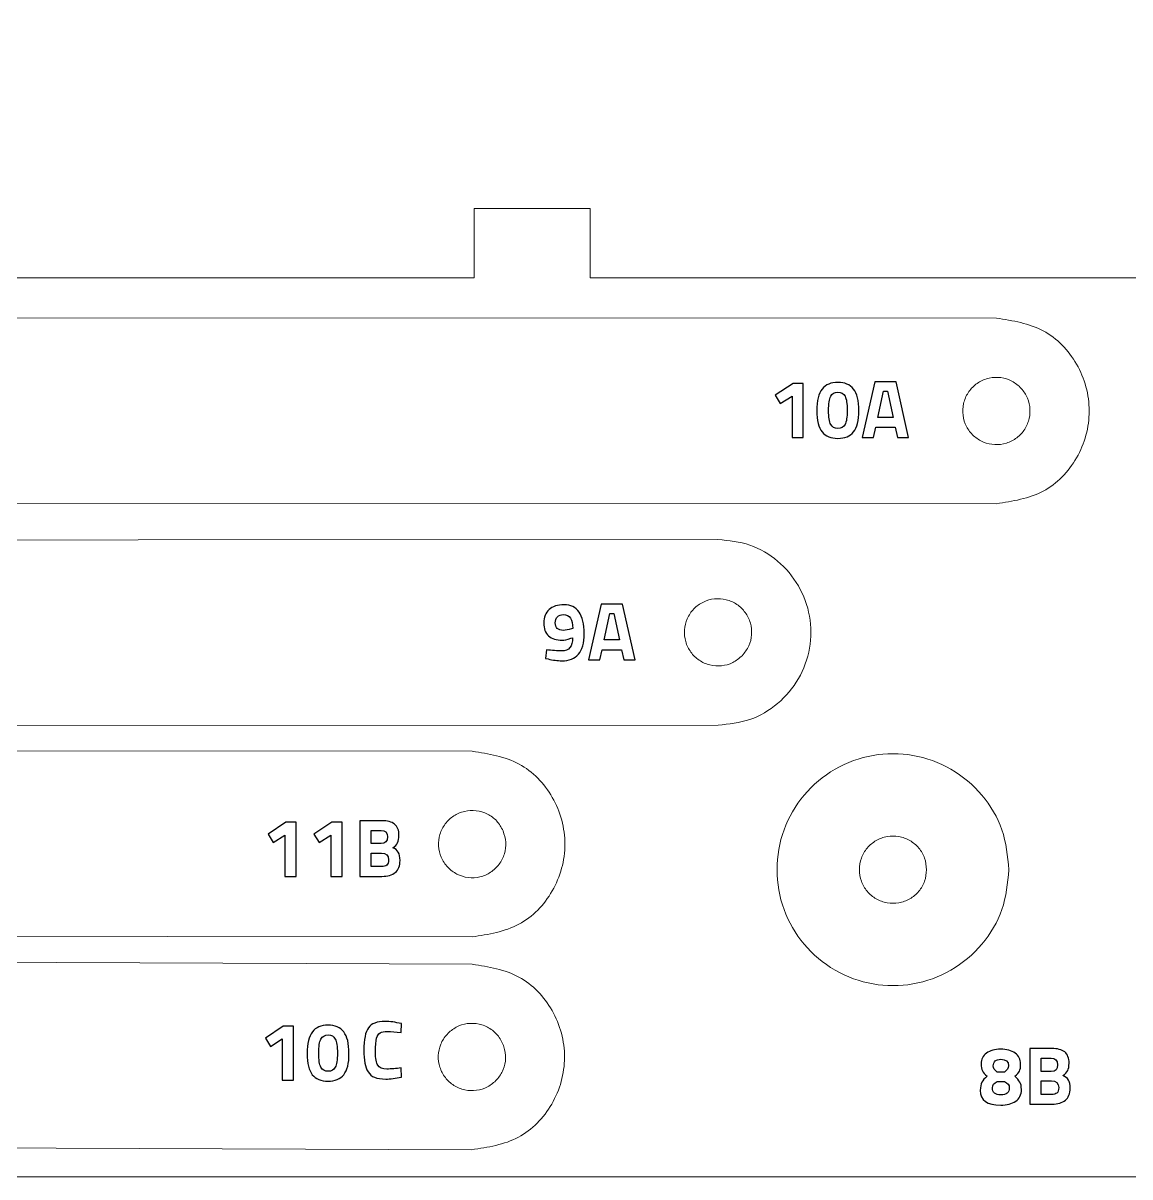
# Model space of a CAD drawing. Header units: millimetres. Extents: x -81 to 463, y -143 to -16.
# Drawn here: x 119.08 to 166.79, y -128.29 to -78.55 of the extents above; entities that cross this region are included whole.
import ezdxf

# ---------------------------------------------------------------- set-up
doc = ezdxf.new("R2010")
doc.units = ezdxf.units.MM
doc.header["$MEASUREMENT"] = 0
doc.layers.add('Layer 1', color=7, linetype='Continuous')

msp = doc.modelspace()

# ---------------------------------------------------------------- linework, layer by layer
at = {"layer": 'Layer 1', "lineweight": 9}
msp.add_lwpolyline([(71.367, -128.295), (240.489, -128.295), (240.489, -28.812), (71.367, -28.812), (71.367, -128.295)], close=True, dxfattribs=at)
for points in [[(138.524, -89.542), (138.524, -89.542), (138.524, -86.544), (138.524, -86.544)], [(138.524, -86.544), (138.524, -86.544), (143.524, -86.544), (143.524, -86.544)], [(143.524, -86.544), (143.524, -86.544), (143.524, -89.542), (143.524, -89.542)], [(138.524, -89.542), (138.524, -89.542), (89.864, -89.542), (89.864, -89.542)], [(190.924, -89.542), (190.924, -89.542), (143.524, -89.542), (143.524, -89.542)], [(99.035, -91.261), (99.035, -91.261), (161.036, -91.276), (161.036, -91.276)], [(162.018, -94.209), (162.018, -94.209), (162.018, -94.209), (162.018, -94.209)], [(99.035, -99.262), (99.035, -99.262), (161.034, -99.275), (161.034, -99.275)], [(99.032, -100.849), (99.032, -100.849), (149.033, -100.817), (149.033, -100.817)], [(150.078, -105.824), (150.078, -105.824), (150.078, -105.824), (150.078, -105.824)], [(99.038, -108.848), (99.038, -108.848), (149.038, -108.816), (149.038, -108.816)], [(99.043, -109.907), (99.043, -109.907), (138.442, -109.947), (138.442, -109.947)], [(139.771, -113.376), (139.771, -113.376), (139.771, -113.376), (139.771, -113.376)], [(158.028, -115.05), (158.028, -115.05), (158.028, -115.05), (158.028, -115.05)], [(161.578, -115.05), (161.578, -115.05), (161.578, -115.05), (161.578, -115.05)], [(99.034, -117.906), (99.034, -117.906), (138.434, -117.946), (138.434, -117.946)], [(99.044, -118.967), (99.044, -118.967), (138.443, -119.124), (138.443, -119.124)], [(139.808, -122.682), (139.808, -122.682), (139.808, -122.682), (139.808, -122.682)], [(99.011, -126.964), (99.011, -126.964), (138.411, -127.124), (138.411, -127.124)]]:
    msp.add_open_spline(points, degree=3, dxfattribs=at)
for points, knots in [([(161.034, -99.275), (161.739, -99.166), (162.445, -99.056), (163.053, -98.73), (163.053, -98.73), (163.644, -98.413), (164.144, -97.894), (164.489, -97.295), (164.489, -97.295), (164.844, -96.678), (165.035, -95.977), (165.035, -95.276), (165.035, -95.276), (165.035, -94.576), (164.845, -93.874), (164.489, -93.257), (164.489, -93.257), (164.145, -92.659), (163.645, -92.139), (163.055, -91.822), (163.055, -91.822), (162.446, -91.496), (161.741, -91.386), (161.036, -91.275)], [0, 0, 0, 0, 0.142857, 0.142857, 0.142857, 0.142857, 0.285714, 0.285714, 0.285714, 0.285714, 0.428571, 0.428571, 0.428571, 0.428571, 0.571429, 0.571429, 0.571429, 0.571429, 0.714286, 0.714286, 0.714286, 0.714286, 1, 1, 1, 1]), ([(162.018, -94.209), (161.881, -94.107), (161.745, -94.005), (161.592, -93.936), (161.592, -93.936), (161.44, -93.869), (161.273, -93.834), (161.105, -93.827), (161.105, -93.827), (160.935, -93.82), (160.765, -93.841), (160.603, -93.891), (160.603, -93.891), (160.441, -93.942), (160.288, -94.021), (160.154, -94.124), (160.154, -94.124), (160.021, -94.226), (159.906, -94.35), (159.816, -94.491), (159.816, -94.491), (159.724, -94.633), (159.658, -94.792), (159.62, -94.958), (159.62, -94.958), (159.583, -95.123), (159.575, -95.295), (159.597, -95.463), (159.597, -95.463), (159.619, -95.629), (159.669, -95.791), (159.746, -95.939), (159.746, -95.939), (159.824, -96.09), (159.928, -96.227), (160.053, -96.342), (160.053, -96.342), (160.177, -96.457), (160.322, -96.549), (160.479, -96.615), (160.479, -96.615), (160.633, -96.679), (160.798, -96.716), (160.965, -96.724), (160.965, -96.724), (161.135, -96.732), (161.305, -96.71), (161.467, -96.66), (161.467, -96.66), (161.629, -96.609), (161.782, -96.53), (161.917, -96.427), (161.917, -96.427), (162.049, -96.325), (162.164, -96.201), (162.255, -96.06), (162.255, -96.06), (162.346, -95.918), (162.413, -95.758), (162.45, -95.593), (162.45, -95.593), (162.487, -95.428), (162.494, -95.257), (162.473, -95.088), (162.473, -95.088), (162.452, -94.921), (162.404, -94.757), (162.324, -94.612), (162.324, -94.612), (162.244, -94.464), (162.131, -94.337), (162.018, -94.209)], [0, 0, 0, 0, 0.052632, 0.052632, 0.052632, 0.052632, 0.105263, 0.105263, 0.105263, 0.105263, 0.157895, 0.157895, 0.157895, 0.157895, 0.210526, 0.210526, 0.210526, 0.210526, 0.263158, 0.263158, 0.263158, 0.263158, 0.315789, 0.315789, 0.315789, 0.315789, 0.368421, 0.368421, 0.368421, 0.368421, 0.421053, 0.421053, 0.421053, 0.421053, 0.473684, 0.473684, 0.473684, 0.473684, 0.526316, 0.526316, 0.526316, 0.526316, 0.578947, 0.578947, 0.578947, 0.578947, 0.631579, 0.631579, 0.631579, 0.631579, 0.684211, 0.684211, 0.684211, 0.684211, 0.736842, 0.736842, 0.736842, 0.736842, 0.789474, 0.789474, 0.789474, 0.789474, 0.842105, 0.842105, 0.842105, 0.842105, 0.894737, 0.894737, 0.894737, 0.894737, 1, 1, 1, 1]), ([(149.038, -108.817), (149.506, -108.769), (149.973, -108.721), (150.412, -108.572), (150.412, -108.572), (150.845, -108.426), (151.25, -108.183), (151.604, -107.884), (151.604, -107.884), (151.962, -107.58), (152.268, -107.219), (152.501, -106.815), (152.501, -106.815), (152.735, -106.41), (152.897, -105.963), (152.977, -105.502), (152.977, -105.502), (153.056, -105.048), (153.056, -104.58), (152.976, -104.126), (152.976, -104.126), (152.895, -103.665), (152.733, -103.218), (152.499, -102.814), (152.499, -102.814), (152.265, -102.41), (151.959, -102.049), (151.6, -101.746), (151.6, -101.746), (151.246, -101.447), (150.841, -101.205), (150.408, -101.059), (150.408, -101.059), (149.969, -100.912), (149.501, -100.864), (149.033, -100.817)], [0, 0, 0, 0, 0.1, 0.1, 0.1, 0.1, 0.2, 0.2, 0.2, 0.2, 0.3, 0.3, 0.3, 0.3, 0.4, 0.4, 0.4, 0.4, 0.5, 0.5, 0.5, 0.5, 0.6, 0.6, 0.6, 0.6, 0.7, 0.7, 0.7, 0.7, 0.8, 0.8, 0.8, 0.8, 1, 1, 1, 1]), ([(150.078, -105.824), (150.184, -105.69), (150.289, -105.556), (150.361, -105.404), (150.361, -105.404), (150.432, -105.255), (150.471, -105.088), (150.482, -104.921), (150.482, -104.921), (150.493, -104.751), (150.476, -104.58), (150.429, -104.417), (150.429, -104.417), (150.383, -104.255), (150.307, -104.1), (150.207, -103.963), (150.207, -103.963), (150.109, -103.828), (149.987, -103.71), (149.849, -103.616), (149.849, -103.616), (149.708, -103.521), (149.551, -103.451), (149.387, -103.41), (149.387, -103.41), (149.222, -103.369), (149.05, -103.357), (148.882, -103.375), (148.882, -103.375), (148.716, -103.392), (148.553, -103.439), (148.403, -103.512), (148.403, -103.512), (148.25, -103.586), (148.111, -103.687), (147.993, -103.809), (147.993, -103.809), (147.875, -103.931), (147.779, -104.074), (147.71, -104.229), (147.71, -104.229), (147.642, -104.381), (147.601, -104.546), (147.589, -104.713), (147.589, -104.713), (147.577, -104.882), (147.595, -105.053), (147.642, -105.216), (147.642, -105.216), (147.688, -105.379), (147.764, -105.534), (147.864, -105.671), (147.864, -105.671), (147.962, -105.806), (148.084, -105.923), (148.222, -106.017), (148.222, -106.017), (148.363, -106.112), (148.52, -106.183), (148.684, -106.223), (148.684, -106.223), (148.849, -106.264), (149.02, -106.276), (149.189, -106.258), (149.189, -106.258), (149.356, -106.242), (149.522, -106.197), (149.669, -106.121), (149.669, -106.121), (149.818, -106.044), (149.948, -105.934), (150.078, -105.824)], [0, 0, 0, 0, 0.052632, 0.052632, 0.052632, 0.052632, 0.105263, 0.105263, 0.105263, 0.105263, 0.157895, 0.157895, 0.157895, 0.157895, 0.210526, 0.210526, 0.210526, 0.210526, 0.263158, 0.263158, 0.263158, 0.263158, 0.315789, 0.315789, 0.315789, 0.315789, 0.368421, 0.368421, 0.368421, 0.368421, 0.421053, 0.421053, 0.421053, 0.421053, 0.473684, 0.473684, 0.473684, 0.473684, 0.526316, 0.526316, 0.526316, 0.526316, 0.578947, 0.578947, 0.578947, 0.578947, 0.631579, 0.631579, 0.631579, 0.631579, 0.684211, 0.684211, 0.684211, 0.684211, 0.736842, 0.736842, 0.736842, 0.736842, 0.789474, 0.789474, 0.789474, 0.789474, 0.842105, 0.842105, 0.842105, 0.842105, 0.894737, 0.894737, 0.894737, 0.894737, 1, 1, 1, 1]), ([(138.434, -117.947), (139.139, -117.837), (139.844, -117.727), (140.452, -117.402), (140.452, -117.402), (141.042, -117.086), (141.542, -116.567), (141.887, -115.968), (141.887, -115.968), (142.243, -115.352), (142.434, -114.651), (142.435, -113.951), (142.435, -113.951), (142.436, -113.25), (142.246, -112.55), (141.891, -111.932), (141.891, -111.932), (141.548, -111.334), (141.049, -110.813), (140.459, -110.496), (140.459, -110.496), (139.851, -110.169), (139.147, -110.058), (138.442, -109.947)], [0, 0, 0, 0, 0.142857, 0.142857, 0.142857, 0.142857, 0.285714, 0.285714, 0.285714, 0.285714, 0.428571, 0.428571, 0.428571, 0.428571, 0.571429, 0.571429, 0.571429, 0.571429, 0.714286, 0.714286, 0.714286, 0.714286, 1, 1, 1, 1]), ([(161.578, -115.05), (161.518, -114.465), (161.458, -113.881), (161.273, -113.332), (161.273, -113.332), (161.091, -112.791), (160.787, -112.284), (160.413, -111.842), (160.413, -111.842), (160.034, -111.394), (159.583, -111.012), (159.078, -110.72), (159.078, -110.72), (158.572, -110.427), (158.014, -110.225), (157.438, -110.124), (157.438, -110.124), (156.87, -110.025), (156.285, -110.025), (155.718, -110.124), (155.718, -110.124), (155.142, -110.225), (154.584, -110.427), (154.078, -110.72), (154.078, -110.72), (153.571, -111.012), (153.117, -111.394), (152.742, -111.842), (152.742, -111.842), (152.372, -112.284), (152.08, -112.791), (151.882, -113.332), (151.882, -113.332), (151.681, -113.881), (151.578, -114.465), (151.578, -115.05), (151.578, -115.05), (151.578, -115.634), (151.681, -116.219), (151.882, -116.768), (151.882, -116.768), (152.08, -117.309), (152.372, -117.815), (152.742, -118.257), (152.742, -118.257), (153.117, -118.706), (153.571, -119.088), (154.078, -119.38), (154.078, -119.38), (154.584, -119.672), (155.142, -119.875), (155.718, -119.975), (155.718, -119.975), (156.285, -120.075), (156.87, -120.075), (157.438, -119.975), (157.438, -119.975), (158.014, -119.875), (158.572, -119.672), (159.078, -119.38), (159.078, -119.38), (159.583, -119.088), (160.034, -118.706), (160.413, -118.257), (160.413, -118.257), (160.787, -117.815), (161.091, -117.309), (161.273, -116.768), (161.273, -116.768), (161.458, -116.219), (161.518, -115.634), (161.578, -115.05)], [0, 0, 0, 0, 0.052632, 0.052632, 0.052632, 0.052632, 0.105263, 0.105263, 0.105263, 0.105263, 0.157895, 0.157895, 0.157895, 0.157895, 0.210526, 0.210526, 0.210526, 0.210526, 0.263158, 0.263158, 0.263158, 0.263158, 0.315789, 0.315789, 0.315789, 0.315789, 0.368421, 0.368421, 0.368421, 0.368421, 0.421053, 0.421053, 0.421053, 0.421053, 0.473684, 0.473684, 0.473684, 0.473684, 0.526316, 0.526316, 0.526316, 0.526316, 0.578947, 0.578947, 0.578947, 0.578947, 0.631579, 0.631579, 0.631579, 0.631579, 0.684211, 0.684211, 0.684211, 0.684211, 0.736842, 0.736842, 0.736842, 0.736842, 0.789474, 0.789474, 0.789474, 0.789474, 0.842105, 0.842105, 0.842105, 0.842105, 0.894737, 0.894737, 0.894737, 0.894737, 1, 1, 1, 1]), ([(139.771, -113.376), (139.689, -113.227), (139.606, -113.078), (139.494, -112.953), (139.494, -112.953), (139.384, -112.829), (139.245, -112.729), (139.095, -112.654), (139.095, -112.654), (138.942, -112.578), (138.779, -112.527), (138.611, -112.507), (138.611, -112.507), (138.442, -112.487), (138.27, -112.497), (138.105, -112.535), (138.105, -112.535), (137.943, -112.574), (137.787, -112.641), (137.647, -112.732), (137.647, -112.732), (137.505, -112.824), (137.379, -112.942), (137.278, -113.078), (137.278, -113.078), (137.176, -113.213), (137.098, -113.367), (137.049, -113.529), (137.049, -113.529), (137.001, -113.689), (136.981, -113.858), (136.99, -114.025), (136.99, -114.025), (136.999, -114.194), (137.038, -114.362), (137.105, -114.517), (137.105, -114.517), (137.172, -114.673), (137.266, -114.817), (137.382, -114.941), (137.382, -114.941), (137.497, -115.062), (137.633, -115.164), (137.782, -115.24), (137.782, -115.24), (137.933, -115.316), (138.097, -115.366), (138.266, -115.387), (138.266, -115.387), (138.434, -115.407), (138.606, -115.397), (138.771, -115.358), (138.771, -115.358), (138.934, -115.32), (139.089, -115.253), (139.23, -115.162), (139.23, -115.162), (139.372, -115.069), (139.498, -114.951), (139.599, -114.816), (139.599, -114.816), (139.7, -114.68), (139.777, -114.527), (139.827, -114.364), (139.827, -114.364), (139.876, -114.204), (139.899, -114.034), (139.886, -113.869), (139.886, -113.869), (139.873, -113.702), (139.822, -113.539), (139.771, -113.376)], [0, 0, 0, 0, 0.052632, 0.052632, 0.052632, 0.052632, 0.105263, 0.105263, 0.105263, 0.105263, 0.157895, 0.157895, 0.157895, 0.157895, 0.210526, 0.210526, 0.210526, 0.210526, 0.263158, 0.263158, 0.263158, 0.263158, 0.315789, 0.315789, 0.315789, 0.315789, 0.368421, 0.368421, 0.368421, 0.368421, 0.421053, 0.421053, 0.421053, 0.421053, 0.473684, 0.473684, 0.473684, 0.473684, 0.526316, 0.526316, 0.526316, 0.526316, 0.578947, 0.578947, 0.578947, 0.578947, 0.631579, 0.631579, 0.631579, 0.631579, 0.684211, 0.684211, 0.684211, 0.684211, 0.736842, 0.736842, 0.736842, 0.736842, 0.789474, 0.789474, 0.789474, 0.789474, 0.842105, 0.842105, 0.842105, 0.842105, 0.894737, 0.894737, 0.894737, 0.894737, 1, 1, 1, 1]), ([(158.028, -115.05), (158.01, -114.88), (157.993, -114.711), (157.939, -114.552), (157.939, -114.552), (157.887, -114.395), (157.798, -114.248), (157.69, -114.12), (157.69, -114.12), (157.58, -113.99), (157.449, -113.879), (157.303, -113.794), (157.303, -113.794), (157.156, -113.709), (156.994, -113.651), (156.827, -113.621), (156.827, -113.621), (156.662, -113.593), (156.493, -113.593), (156.328, -113.621), (156.328, -113.621), (156.161, -113.651), (155.999, -113.709), (155.852, -113.794), (155.852, -113.794), (155.706, -113.879), (155.574, -113.99), (155.465, -114.12), (155.465, -114.12), (155.358, -114.248), (155.273, -114.395), (155.216, -114.552), (155.216, -114.552), (155.158, -114.711), (155.128, -114.88), (155.128, -115.05), (155.128, -115.05), (155.128, -115.219), (155.158, -115.389), (155.216, -115.548), (155.216, -115.548), (155.273, -115.705), (155.358, -115.852), (155.465, -115.98), (155.465, -115.98), (155.574, -116.11), (155.706, -116.221), (155.852, -116.306), (155.852, -116.306), (155.999, -116.39), (156.161, -116.449), (156.328, -116.478), (156.328, -116.478), (156.493, -116.507), (156.662, -116.507), (156.827, -116.478), (156.827, -116.478), (156.994, -116.449), (157.156, -116.39), (157.303, -116.306), (157.303, -116.306), (157.449, -116.221), (157.58, -116.11), (157.69, -115.98), (157.69, -115.98), (157.798, -115.852), (157.887, -115.705), (157.939, -115.548), (157.939, -115.548), (157.993, -115.389), (158.01, -115.219), (158.028, -115.05)], [0, 0, 0, 0, 0.052632, 0.052632, 0.052632, 0.052632, 0.105263, 0.105263, 0.105263, 0.105263, 0.157895, 0.157895, 0.157895, 0.157895, 0.210526, 0.210526, 0.210526, 0.210526, 0.263158, 0.263158, 0.263158, 0.263158, 0.315789, 0.315789, 0.315789, 0.315789, 0.368421, 0.368421, 0.368421, 0.368421, 0.421053, 0.421053, 0.421053, 0.421053, 0.473684, 0.473684, 0.473684, 0.473684, 0.526316, 0.526316, 0.526316, 0.526316, 0.578947, 0.578947, 0.578947, 0.578947, 0.631579, 0.631579, 0.631579, 0.631579, 0.684211, 0.684211, 0.684211, 0.684211, 0.736842, 0.736842, 0.736842, 0.736842, 0.789474, 0.789474, 0.789474, 0.789474, 0.842105, 0.842105, 0.842105, 0.842105, 0.894737, 0.894737, 0.894737, 0.894737, 1, 1, 1, 1]), ([(138.411, -127.124), (139.115, -127.016), (139.82, -126.908), (140.429, -126.584), (140.429, -126.584), (141.019, -126.269), (141.52, -125.751), (141.866, -125.155), (141.866, -125.155), (142.223, -124.54), (142.416, -123.84), (142.419, -123.14), (142.419, -123.14), (142.422, -122.44), (142.234, -121.74), (141.882, -121.122), (141.882, -121.122), (141.541, -120.522), (141.044, -120), (140.456, -119.681), (140.456, -119.681), (139.85, -119.352), (139.147, -119.238), (138.443, -119.124)], [0, 0, 0, 0, 0.142857, 0.142857, 0.142857, 0.142857, 0.285714, 0.285714, 0.285714, 0.285714, 0.428571, 0.428571, 0.428571, 0.428571, 0.571429, 0.571429, 0.571429, 0.571429, 0.714286, 0.714286, 0.714286, 0.714286, 1, 1, 1, 1]), ([(139.808, -122.682), (139.74, -122.526), (139.672, -122.37), (139.572, -122.234), (139.572, -122.234), (139.474, -122.101), (139.345, -121.988), (139.203, -121.899), (139.203, -121.899), (139.058, -121.809), (138.9, -121.743), (138.735, -121.707), (138.735, -121.707), (138.569, -121.671), (138.397, -121.665), (138.229, -121.688), (138.229, -121.688), (138.063, -121.711), (137.902, -121.762), (137.754, -121.84), (137.754, -121.84), (137.604, -121.919), (137.468, -122.024), (137.354, -122.149), (137.354, -122.149), (137.239, -122.275), (137.148, -122.421), (137.084, -122.578), (137.084, -122.578), (137.021, -122.732), (136.985, -122.898), (136.978, -123.065), (136.978, -123.065), (136.971, -123.234), (136.994, -123.405), (137.046, -123.566), (137.046, -123.566), (137.098, -123.728), (137.178, -123.88), (137.282, -124.014), (137.282, -124.014), (137.385, -124.146), (137.51, -124.26), (137.651, -124.349), (137.651, -124.349), (137.794, -124.44), (137.954, -124.505), (138.119, -124.541), (138.119, -124.541), (138.285, -124.577), (138.457, -124.584), (138.625, -124.561), (138.625, -124.561), (138.791, -124.538), (138.952, -124.486), (139.1, -124.409), (139.1, -124.409), (139.25, -124.33), (139.387, -124.225), (139.5, -124.099), (139.5, -124.099), (139.614, -123.974), (139.705, -123.828), (139.77, -123.671), (139.77, -123.671), (139.834, -123.516), (139.873, -123.349), (139.876, -123.184), (139.876, -123.184), (139.878, -123.016), (139.843, -122.849), (139.808, -122.682)], [0, 0, 0, 0, 0.052632, 0.052632, 0.052632, 0.052632, 0.105263, 0.105263, 0.105263, 0.105263, 0.157895, 0.157895, 0.157895, 0.157895, 0.210526, 0.210526, 0.210526, 0.210526, 0.263158, 0.263158, 0.263158, 0.263158, 0.315789, 0.315789, 0.315789, 0.315789, 0.368421, 0.368421, 0.368421, 0.368421, 0.421053, 0.421053, 0.421053, 0.421053, 0.473684, 0.473684, 0.473684, 0.473684, 0.526316, 0.526316, 0.526316, 0.526316, 0.578947, 0.578947, 0.578947, 0.578947, 0.631579, 0.631579, 0.631579, 0.631579, 0.684211, 0.684211, 0.684211, 0.684211, 0.736842, 0.736842, 0.736842, 0.736842, 0.789474, 0.789474, 0.789474, 0.789474, 0.842105, 0.842105, 0.842105, 0.842105, 0.894737, 0.894737, 0.894737, 0.894737, 1, 1, 1, 1])]:
    msp.add_open_spline(points, degree=3, knots=knots, dxfattribs=at)
at = {"layer": 'Layer 1'}
for points, knots in [([(152.712, -94.084), (152.712, -94.084), (152.712, -96.413), (152.712, -96.413), (152.712, -96.413), (152.712, -96.413), (152.225, -96.413), (152.225, -96.413), (152.225, -96.413), (152.225, -96.413), (152.225, -94.635), (152.225, -94.635), (152.225, -94.635), (152.225, -94.635), (151.721, -94.959), (151.721, -94.959), (151.721, -94.959), (151.721, -94.959), (151.499, -94.596), (151.499, -94.596), (151.499, -94.596), (151.499, -94.596), (152.268, -94.084), (152.268, -94.084), (152.268, -94.084), (152.268, -94.084), (152.712, -94.084), (152.712, -94.084)], [0, 0, 0, 0, 0.125, 0.125, 0.125, 0.125, 0.25, 0.25, 0.25, 0.25, 0.375, 0.375, 0.375, 0.375, 0.5, 0.5, 0.5, 0.5, 0.625, 0.625, 0.625, 0.625, 0.75, 0.75, 0.75, 0.75, 1, 1, 1, 1]), ([(153.525, -94.331), (153.677, -94.138), (153.902, -94.042), (154.201, -94.042), (154.201, -94.042), (154.5, -94.042), (154.725, -94.138), (154.877, -94.331), (154.877, -94.331), (155.028, -94.524), (155.104, -94.834), (155.104, -95.261), (155.104, -95.261), (155.104, -95.688), (155.029, -95.994), (154.878, -96.178), (154.878, -96.178), (154.728, -96.363), (154.502, -96.455), (154.201, -96.455), (154.201, -96.455), (153.9, -96.455), (153.674, -96.363), (153.524, -96.178), (153.524, -96.178), (153.373, -95.994), (153.298, -95.688), (153.298, -95.261), (153.298, -95.261), (153.298, -94.834), (153.374, -94.524), (153.525, -94.331)], [0, 0, 0, 0, 0.111111, 0.111111, 0.111111, 0.111111, 0.222222, 0.222222, 0.222222, 0.222222, 0.333333, 0.333333, 0.333333, 0.333333, 0.444444, 0.444444, 0.444444, 0.444444, 0.555556, 0.555556, 0.555556, 0.555556, 0.666667, 0.666667, 0.666667, 0.666667, 0.777778, 0.777778, 0.777778, 0.777778, 1, 1, 1, 1]), ([(154.603, -95.25), (154.603, -94.96), (154.573, -94.756), (154.511, -94.64), (154.511, -94.64), (154.45, -94.524), (154.347, -94.465), (154.203, -94.465), (154.203, -94.465), (154.058, -94.465), (153.955, -94.524), (153.892, -94.642), (153.892, -94.642), (153.83, -94.759), (153.799, -94.963), (153.799, -95.252), (153.799, -95.252), (153.799, -95.541), (153.831, -95.744), (153.894, -95.859), (153.894, -95.859), (153.958, -95.974), (154.061, -96.032), (154.205, -96.032), (154.205, -96.032), (154.348, -96.032), (154.45, -95.974), (154.511, -95.859), (154.511, -95.859), (154.573, -95.744), (154.603, -95.541), (154.603, -95.25)], [0, 0, 0, 0, 0.111111, 0.111111, 0.111111, 0.111111, 0.222222, 0.222222, 0.222222, 0.222222, 0.333333, 0.333333, 0.333333, 0.333333, 0.444444, 0.444444, 0.444444, 0.444444, 0.555556, 0.555556, 0.555556, 0.555556, 0.666667, 0.666667, 0.666667, 0.666667, 0.777778, 0.777778, 0.777778, 0.777778, 1, 1, 1, 1]), ([(155.249, -96.413), (155.249, -96.413), (155.789, -94.014), (155.789, -94.014), (155.789, -94.014), (155.789, -94.014), (156.713, -94.014), (156.713, -94.014), (156.713, -94.014), (156.713, -94.014), (157.253, -96.413), (157.253, -96.413), (157.253, -96.413), (157.253, -96.413), (156.766, -96.413), (156.766, -96.413), (156.766, -96.413), (156.766, -96.413), (156.671, -95.979), (156.671, -95.979), (156.671, -95.979), (156.671, -95.979), (155.831, -95.979), (155.831, -95.979), (155.831, -95.979), (155.831, -95.979), (155.736, -96.413), (155.736, -96.413), (155.736, -96.413), (155.736, -96.413), (155.249, -96.413), (155.249, -96.413)], [0, 0, 0, 0, 0.111111, 0.111111, 0.111111, 0.111111, 0.222222, 0.222222, 0.222222, 0.222222, 0.333333, 0.333333, 0.333333, 0.333333, 0.444444, 0.444444, 0.444444, 0.444444, 0.555556, 0.555556, 0.555556, 0.555556, 0.666667, 0.666667, 0.666667, 0.666667, 0.777778, 0.777778, 0.777778, 0.777778, 1, 1, 1, 1]), ([(156.166, -94.416), (156.166, -94.416), (155.923, -95.555), (155.923, -95.555), (155.923, -95.555), (155.923, -95.555), (156.579, -95.555), (156.579, -95.555), (156.579, -95.555), (156.579, -95.555), (156.335, -94.416), (156.335, -94.416), (156.335, -94.416), (156.335, -94.416), (156.166, -94.416), (156.166, -94.416)], [0, 0, 0, 0, 0.2, 0.2, 0.2, 0.2, 0.4, 0.4, 0.4, 0.4, 0.6, 0.6, 0.6, 0.6, 1, 1, 1, 1]), ([(142.297, -105.621), (142.61, -105.621), (142.766, -105.431), (142.766, -105.05), (142.766, -105.05), (142.766, -105.05), (142.692, -105.074), (142.692, -105.074), (142.692, -105.074), (142.53, -105.128), (142.407, -105.155), (142.322, -105.155), (142.322, -105.155), (142.065, -105.155), (141.868, -105.093), (141.729, -104.969), (141.729, -104.969), (141.59, -104.844), (141.521, -104.659), (141.521, -104.413), (141.521, -104.413), (141.521, -104.167), (141.597, -103.975), (141.75, -103.838), (141.75, -103.838), (141.903, -103.7), (142.12, -103.631), (142.401, -103.631), (142.401, -103.631), (142.682, -103.631), (142.897, -103.736), (143.045, -103.944), (143.045, -103.944), (143.193, -104.152), (143.267, -104.461), (143.267, -104.871), (143.267, -104.871), (143.267, -105.282), (143.185, -105.58), (143.02, -105.766), (143.02, -105.766), (142.856, -105.951), (142.615, -106.044), (142.297, -106.044), (142.297, -106.044), (142.114, -106.044), (141.917, -106.019), (141.708, -105.967), (141.708, -105.967), (141.708, -105.967), (141.599, -105.942), (141.599, -105.942), (141.599, -105.942), (141.599, -105.942), (141.641, -105.568), (141.641, -105.568), (141.641, -105.568), (141.881, -105.603), (142.1, -105.621), (142.297, -105.621)], [0, 0, 0, 0, 0.0625, 0.0625, 0.0625, 0.0625, 0.125, 0.125, 0.125, 0.125, 0.1875, 0.1875, 0.1875, 0.1875, 0.25, 0.25, 0.25, 0.25, 0.3125, 0.3125, 0.3125, 0.3125, 0.375, 0.375, 0.375, 0.375, 0.4375, 0.4375, 0.4375, 0.4375, 0.5, 0.5, 0.5, 0.5, 0.5625, 0.5625, 0.5625, 0.5625, 0.625, 0.625, 0.625, 0.625, 0.6875, 0.6875, 0.6875, 0.6875, 0.75, 0.75, 0.75, 0.75, 0.8125, 0.8125, 0.8125, 0.8125, 0.875, 0.875, 0.875, 0.875, 1, 1, 1, 1]), ([(143.458, -106.002), (143.458, -106.002), (143.998, -103.603), (143.998, -103.603), (143.998, -103.603), (143.998, -103.603), (144.922, -103.603), (144.922, -103.603), (144.922, -103.603), (144.922, -103.603), (145.462, -106.002), (145.462, -106.002), (145.462, -106.002), (145.462, -106.002), (144.975, -106.002), (144.975, -106.002), (144.975, -106.002), (144.975, -106.002), (144.88, -105.568), (144.88, -105.568), (144.88, -105.568), (144.88, -105.568), (144.04, -105.568), (144.04, -105.568), (144.04, -105.568), (144.04, -105.568), (143.945, -106.002), (143.945, -106.002), (143.945, -106.002), (143.945, -106.002), (143.458, -106.002), (143.458, -106.002)], [0, 0, 0, 0, 0.111111, 0.111111, 0.111111, 0.111111, 0.222222, 0.222222, 0.222222, 0.222222, 0.333333, 0.333333, 0.333333, 0.333333, 0.444444, 0.444444, 0.444444, 0.444444, 0.555556, 0.555556, 0.555556, 0.555556, 0.666667, 0.666667, 0.666667, 0.666667, 0.777778, 0.777778, 0.777778, 0.777778, 1, 1, 1, 1]), ([(142.364, -104.732), (142.472, -104.732), (142.589, -104.711), (142.714, -104.669), (142.714, -104.669), (142.714, -104.669), (142.77, -104.651), (142.77, -104.651), (142.77, -104.651), (142.77, -104.254), (142.638, -104.055), (142.375, -104.055), (142.375, -104.055), (142.262, -104.055), (142.175, -104.086), (142.114, -104.148), (142.114, -104.148), (142.053, -104.211), (142.022, -104.298), (142.022, -104.411), (142.022, -104.411), (142.022, -104.625), (142.136, -104.732), (142.364, -104.732)], [0, 0, 0, 0, 0.142857, 0.142857, 0.142857, 0.142857, 0.285714, 0.285714, 0.285714, 0.285714, 0.428571, 0.428571, 0.428571, 0.428571, 0.571429, 0.571429, 0.571429, 0.571429, 0.714286, 0.714286, 0.714286, 0.714286, 1, 1, 1, 1]), ([(144.375, -104.005), (144.375, -104.005), (144.132, -105.145), (144.132, -105.145), (144.132, -105.145), (144.132, -105.145), (144.788, -105.145), (144.788, -105.145), (144.788, -105.145), (144.788, -105.145), (144.544, -104.005), (144.544, -104.005), (144.544, -104.005), (144.544, -104.005), (144.375, -104.005), (144.375, -104.005)], [0, 0, 0, 0, 0.2, 0.2, 0.2, 0.2, 0.4, 0.4, 0.4, 0.4, 0.6, 0.6, 0.6, 0.6, 1, 1, 1, 1]), ([(130.855, -113.008), (130.855, -113.008), (130.855, -115.337), (130.855, -115.337), (130.855, -115.337), (130.855, -115.337), (130.368, -115.337), (130.368, -115.337), (130.368, -115.337), (130.368, -115.337), (130.368, -113.559), (130.368, -113.559), (130.368, -113.559), (130.368, -113.559), (129.863, -113.883), (129.863, -113.883), (129.863, -113.883), (129.863, -113.883), (129.641, -113.52), (129.641, -113.52), (129.641, -113.52), (129.641, -113.52), (130.41, -113.008), (130.41, -113.008), (130.41, -113.008), (130.41, -113.008), (130.855, -113.008), (130.855, -113.008)], [0, 0, 0, 0, 0.125, 0.125, 0.125, 0.125, 0.25, 0.25, 0.25, 0.25, 0.375, 0.375, 0.375, 0.375, 0.5, 0.5, 0.5, 0.5, 0.625, 0.625, 0.625, 0.625, 0.75, 0.75, 0.75, 0.75, 1, 1, 1, 1]), ([(132.83, -113.008), (132.83, -113.008), (132.83, -115.337), (132.83, -115.337), (132.83, -115.337), (132.83, -115.337), (132.344, -115.337), (132.344, -115.337), (132.344, -115.337), (132.344, -115.337), (132.344, -113.559), (132.344, -113.559), (132.344, -113.559), (132.344, -113.559), (131.839, -113.883), (131.839, -113.883), (131.839, -113.883), (131.839, -113.883), (131.617, -113.52), (131.617, -113.52), (131.617, -113.52), (131.617, -113.52), (132.386, -113.008), (132.386, -113.008), (132.386, -113.008), (132.386, -113.008), (132.83, -113.008), (132.83, -113.008)], [0, 0, 0, 0, 0.125, 0.125, 0.125, 0.125, 0.25, 0.25, 0.25, 0.25, 0.375, 0.375, 0.375, 0.375, 0.5, 0.5, 0.5, 0.5, 0.625, 0.625, 0.625, 0.625, 0.75, 0.75, 0.75, 0.75, 1, 1, 1, 1]), ([(133.593, -112.938), (133.593, -112.938), (134.534, -112.938), (134.534, -112.938), (134.534, -112.938), (134.784, -112.938), (134.971, -112.988), (135.095, -113.088), (135.095, -113.088), (135.22, -113.188), (135.282, -113.349), (135.282, -113.573), (135.282, -113.573), (135.282, -113.707), (135.262, -113.813), (135.222, -113.892), (135.222, -113.892), (135.182, -113.971), (135.114, -114.041), (135.018, -114.102), (135.018, -114.102), (135.124, -114.147), (135.202, -114.211), (135.252, -114.296), (135.252, -114.296), (135.303, -114.381), (135.328, -114.498), (135.328, -114.649), (135.328, -114.649), (135.328, -114.882), (135.26, -115.054), (135.124, -115.167), (135.124, -115.167), (134.987, -115.28), (134.795, -115.337), (134.548, -115.337), (134.548, -115.337), (134.548, -115.337), (133.593, -115.337), (133.593, -115.337), (133.593, -115.337), (133.593, -115.337), (133.593, -112.938), (133.593, -112.938)], [0, 0, 0, 0, 0.083333, 0.083333, 0.083333, 0.083333, 0.166667, 0.166667, 0.166667, 0.166667, 0.25, 0.25, 0.25, 0.25, 0.333333, 0.333333, 0.333333, 0.333333, 0.416667, 0.416667, 0.416667, 0.416667, 0.5, 0.5, 0.5, 0.5, 0.583333, 0.583333, 0.583333, 0.583333, 0.666667, 0.666667, 0.666667, 0.666667, 0.75, 0.75, 0.75, 0.75, 0.833333, 0.833333, 0.833333, 0.833333, 1, 1, 1, 1]), ([(134.51, -113.354), (134.51, -113.354), (134.079, -113.354), (134.079, -113.354), (134.079, -113.354), (134.079, -113.354), (134.079, -113.925), (134.079, -113.925), (134.079, -113.925), (134.079, -113.925), (134.513, -113.925), (134.513, -113.925), (134.513, -113.925), (134.697, -113.925), (134.788, -113.83), (134.788, -113.64), (134.788, -113.64), (134.788, -113.449), (134.696, -113.354), (134.51, -113.354)], [0, 0, 0, 0, 0.166667, 0.166667, 0.166667, 0.166667, 0.333333, 0.333333, 0.333333, 0.333333, 0.5, 0.5, 0.5, 0.5, 0.666667, 0.666667, 0.666667, 0.666667, 1, 1, 1, 1]), ([(134.524, -114.335), (134.524, -114.335), (134.079, -114.335), (134.079, -114.335), (134.079, -114.335), (134.079, -114.335), (134.079, -114.92), (134.079, -114.92), (134.079, -114.92), (134.079, -114.92), (134.524, -114.92), (134.524, -114.92), (134.524, -114.92), (134.63, -114.92), (134.708, -114.899), (134.758, -114.857), (134.758, -114.857), (134.809, -114.814), (134.834, -114.737), (134.834, -114.624), (134.834, -114.624), (134.834, -114.431), (134.731, -114.335), (134.524, -114.335)], [0, 0, 0, 0, 0.142857, 0.142857, 0.142857, 0.142857, 0.285714, 0.285714, 0.285714, 0.285714, 0.428571, 0.428571, 0.428571, 0.428571, 0.571429, 0.571429, 0.571429, 0.571429, 0.714286, 0.714286, 0.714286, 0.714286, 1, 1, 1, 1]), ([(130.736, -121.795), (130.736, -121.795), (130.736, -124.123), (130.736, -124.123), (130.736, -124.123), (130.736, -124.123), (130.249, -124.123), (130.249, -124.123), (130.249, -124.123), (130.249, -124.123), (130.249, -122.345), (130.249, -122.345), (130.249, -122.345), (130.249, -122.345), (129.745, -122.67), (129.745, -122.67), (129.745, -122.67), (129.745, -122.67), (129.523, -122.307), (129.523, -122.307), (129.523, -122.307), (129.523, -122.307), (130.292, -121.795), (130.292, -121.795), (130.292, -121.795), (130.292, -121.795), (130.736, -121.795), (130.736, -121.795)], [0, 0, 0, 0, 0.125, 0.125, 0.125, 0.125, 0.25, 0.25, 0.25, 0.25, 0.375, 0.375, 0.375, 0.375, 0.5, 0.5, 0.5, 0.5, 0.625, 0.625, 0.625, 0.625, 0.75, 0.75, 0.75, 0.75, 1, 1, 1, 1]), ([(131.549, -122.042), (131.701, -121.849), (131.926, -121.753), (132.225, -121.753), (132.225, -121.753), (132.524, -121.753), (132.749, -121.849), (132.9, -122.042), (132.9, -122.042), (133.052, -122.235), (133.128, -122.545), (133.128, -122.972), (133.128, -122.972), (133.128, -123.398), (133.053, -123.704), (132.902, -123.889), (132.902, -123.889), (132.752, -124.073), (132.526, -124.166), (132.225, -124.166), (132.225, -124.166), (131.924, -124.166), (131.698, -124.073), (131.547, -123.889), (131.547, -123.889), (131.397, -123.704), (131.322, -123.398), (131.322, -122.972), (131.322, -122.972), (131.322, -122.545), (131.398, -122.235), (131.549, -122.042)], [0, 0, 0, 0, 0.111111, 0.111111, 0.111111, 0.111111, 0.222222, 0.222222, 0.222222, 0.222222, 0.333333, 0.333333, 0.333333, 0.333333, 0.444444, 0.444444, 0.444444, 0.444444, 0.555556, 0.555556, 0.555556, 0.555556, 0.666667, 0.666667, 0.666667, 0.666667, 0.777778, 0.777778, 0.777778, 0.777778, 1, 1, 1, 1]), ([(135.386, -123.994), (135.137, -124.048), (134.912, -124.075), (134.712, -124.075), (134.712, -124.075), (134.512, -124.075), (134.352, -124.051), (134.232, -124.001), (134.232, -124.001), (134.112, -123.952), (134.018, -123.873), (133.95, -123.765), (133.95, -123.765), (133.882, -123.657), (133.835, -123.53), (133.809, -123.384), (133.809, -123.384), (133.783, -123.238), (133.77, -123.055), (133.77, -122.834), (133.77, -122.834), (133.77, -122.37), (133.835, -122.047), (133.966, -121.865), (133.966, -121.865), (134.096, -121.683), (134.337, -121.592), (134.687, -121.592), (134.687, -121.592), (134.89, -121.592), (135.124, -121.624), (135.389, -121.687), (135.389, -121.687), (135.389, -121.687), (135.375, -122.075), (135.375, -122.075), (135.375, -122.075), (135.142, -122.04), (134.949, -122.022), (134.795, -122.022), (134.795, -122.022), (134.641, -122.022), (134.531, -122.043), (134.465, -122.084), (134.465, -122.084), (134.399, -122.125), (134.35, -122.203), (134.319, -122.319), (134.319, -122.319), (134.287, -122.434), (134.271, -122.63), (134.271, -122.908), (134.271, -122.908), (134.271, -123.185), (134.303, -123.377), (134.368, -123.484), (134.368, -123.484), (134.433, -123.591), (134.562, -123.645), (134.756, -123.645), (134.756, -123.645), (134.95, -123.645), (135.157, -123.629), (135.375, -123.596), (135.375, -123.596), (135.375, -123.596), (135.386, -123.994), (135.386, -123.994)], [0, 0, 0, 0, 0.055556, 0.055556, 0.055556, 0.055556, 0.111111, 0.111111, 0.111111, 0.111111, 0.166667, 0.166667, 0.166667, 0.166667, 0.222222, 0.222222, 0.222222, 0.222222, 0.277778, 0.277778, 0.277778, 0.277778, 0.333333, 0.333333, 0.333333, 0.333333, 0.388889, 0.388889, 0.388889, 0.388889, 0.444444, 0.444444, 0.444444, 0.444444, 0.5, 0.5, 0.5, 0.5, 0.555556, 0.555556, 0.555556, 0.555556, 0.611111, 0.611111, 0.611111, 0.611111, 0.666667, 0.666667, 0.666667, 0.666667, 0.722222, 0.722222, 0.722222, 0.722222, 0.777778, 0.777778, 0.777778, 0.777778, 0.833333, 0.833333, 0.833333, 0.833333, 0.888889, 0.888889, 0.888889, 0.888889, 1, 1, 1, 1]), ([(132.627, -122.961), (132.627, -122.67), (132.596, -122.467), (132.535, -122.351), (132.535, -122.351), (132.474, -122.234), (132.371, -122.176), (132.227, -122.176), (132.227, -122.176), (132.082, -122.176), (131.978, -122.235), (131.916, -122.352), (131.916, -122.352), (131.854, -122.47), (131.823, -122.673), (131.823, -122.963), (131.823, -122.963), (131.823, -123.252), (131.854, -123.454), (131.918, -123.569), (131.918, -123.569), (131.981, -123.685), (132.085, -123.742), (132.228, -123.742), (132.228, -123.742), (132.372, -123.742), (132.474, -123.685), (132.535, -123.569), (132.535, -123.569), (132.596, -123.454), (132.627, -123.251), (132.627, -122.961)], [0, 0, 0, 0, 0.111111, 0.111111, 0.111111, 0.111111, 0.222222, 0.222222, 0.222222, 0.222222, 0.333333, 0.333333, 0.333333, 0.333333, 0.444444, 0.444444, 0.444444, 0.444444, 0.555556, 0.555556, 0.555556, 0.555556, 0.666667, 0.666667, 0.666667, 0.666667, 0.777778, 0.777778, 0.777778, 0.777778, 1, 1, 1, 1]), ([(160.608, -122.955), (160.761, -122.843), (160.965, -122.787), (161.222, -122.787), (161.222, -122.787), (161.478, -122.787), (161.685, -122.844), (161.843, -122.957), (161.843, -122.957), (162, -123.069), (162.079, -123.226), (162.079, -123.426), (162.079, -123.426), (162.079, -123.562), (162.063, -123.664), (162.03, -123.733), (162.03, -123.733), (161.997, -123.801), (161.929, -123.876), (161.825, -123.958), (161.825, -123.958), (161.929, -124.045), (162.003, -124.128), (162.047, -124.205), (162.047, -124.205), (162.092, -124.283), (162.114, -124.39), (162.114, -124.526), (162.114, -124.526), (162.114, -124.757), (162.032, -124.927), (161.867, -125.036), (161.867, -125.036), (161.703, -125.145), (161.488, -125.2), (161.222, -125.2), (161.222, -125.2), (160.634, -125.2), (160.34, -124.989), (160.34, -124.565), (160.34, -124.565), (160.34, -124.415), (160.363, -124.298), (160.409, -124.214), (160.409, -124.214), (160.454, -124.131), (160.529, -124.045), (160.633, -123.958), (160.633, -123.958), (160.534, -123.878), (160.467, -123.8), (160.432, -123.724), (160.432, -123.724), (160.396, -123.647), (160.379, -123.547), (160.379, -123.422), (160.379, -123.422), (160.379, -123.222), (160.455, -123.066), (160.608, -122.955)], [0, 0, 0, 0, 0.0625, 0.0625, 0.0625, 0.0625, 0.125, 0.125, 0.125, 0.125, 0.1875, 0.1875, 0.1875, 0.1875, 0.25, 0.25, 0.25, 0.25, 0.3125, 0.3125, 0.3125, 0.3125, 0.375, 0.375, 0.375, 0.375, 0.4375, 0.4375, 0.4375, 0.4375, 0.5, 0.5, 0.5, 0.5, 0.5625, 0.5625, 0.5625, 0.5625, 0.625, 0.625, 0.625, 0.625, 0.6875, 0.6875, 0.6875, 0.6875, 0.75, 0.75, 0.75, 0.75, 0.8125, 0.8125, 0.8125, 0.8125, 0.875, 0.875, 0.875, 0.875, 1, 1, 1, 1]), ([(162.478, -122.759), (162.478, -122.759), (163.42, -122.759), (163.42, -122.759), (163.42, -122.759), (163.669, -122.759), (163.856, -122.809), (163.981, -122.909), (163.981, -122.909), (164.105, -123.009), (164.168, -123.171), (164.168, -123.394), (164.168, -123.394), (164.168, -123.528), (164.148, -123.634), (164.108, -123.713), (164.108, -123.713), (164.068, -123.792), (163.999, -123.862), (163.903, -123.923), (163.903, -123.923), (164.009, -123.968), (164.087, -124.032), (164.138, -124.117), (164.138, -124.117), (164.188, -124.202), (164.213, -124.319), (164.213, -124.47), (164.213, -124.47), (164.213, -124.703), (164.145, -124.876), (164.009, -124.989), (164.009, -124.989), (163.872, -125.101), (163.681, -125.158), (163.434, -125.158), (163.434, -125.158), (163.434, -125.158), (162.478, -125.158), (162.478, -125.158), (162.478, -125.158), (162.478, -125.158), (162.478, -122.759), (162.478, -122.759)], [0, 0, 0, 0, 0.083333, 0.083333, 0.083333, 0.083333, 0.166667, 0.166667, 0.166667, 0.166667, 0.25, 0.25, 0.25, 0.25, 0.333333, 0.333333, 0.333333, 0.333333, 0.416667, 0.416667, 0.416667, 0.416667, 0.5, 0.5, 0.5, 0.5, 0.583333, 0.583333, 0.583333, 0.583333, 0.666667, 0.666667, 0.666667, 0.666667, 0.75, 0.75, 0.75, 0.75, 0.833333, 0.833333, 0.833333, 0.833333, 1, 1, 1, 1]), ([(161.229, -123.225), (161.123, -123.225), (161.042, -123.248), (160.986, -123.295), (160.986, -123.295), (160.929, -123.342), (160.901, -123.414), (160.901, -123.51), (160.901, -123.51), (160.901, -123.607), (160.958, -123.695), (161.074, -123.775), (161.074, -123.775), (161.074, -123.775), (161.384, -123.775), (161.384, -123.775), (161.384, -123.775), (161.499, -123.695), (161.557, -123.603), (161.557, -123.5), (161.557, -123.5), (161.557, -123.316), (161.448, -123.225), (161.229, -123.225)], [0, 0, 0, 0, 0.142857, 0.142857, 0.142857, 0.142857, 0.285714, 0.285714, 0.285714, 0.285714, 0.428571, 0.428571, 0.428571, 0.428571, 0.571429, 0.571429, 0.571429, 0.571429, 0.714286, 0.714286, 0.714286, 0.714286, 1, 1, 1, 1]), ([(163.395, -123.175), (163.395, -123.175), (162.965, -123.175), (162.965, -123.175), (162.965, -123.175), (162.965, -123.175), (162.965, -123.747), (162.965, -123.747), (162.965, -123.747), (162.965, -123.747), (163.399, -123.747), (163.399, -123.747), (163.399, -123.747), (163.582, -123.747), (163.674, -123.651), (163.674, -123.461), (163.674, -123.461), (163.674, -123.27), (163.581, -123.175), (163.395, -123.175)], [0, 0, 0, 0, 0.166667, 0.166667, 0.166667, 0.166667, 0.333333, 0.333333, 0.333333, 0.333333, 0.5, 0.5, 0.5, 0.5, 0.666667, 0.666667, 0.666667, 0.666667, 1, 1, 1, 1]), ([(160.862, -124.452), (160.862, -124.659), (160.984, -124.763), (161.227, -124.763), (161.227, -124.763), (161.47, -124.763), (161.592, -124.659), (161.592, -124.452), (161.592, -124.452), (161.592, -124.33), (161.523, -124.242), (161.384, -124.188), (161.384, -124.188), (161.384, -124.188), (161.074, -124.188), (161.074, -124.188), (161.074, -124.188), (160.933, -124.242), (160.862, -124.33), (160.862, -124.452)], [0, 0, 0, 0, 0.166667, 0.166667, 0.166667, 0.166667, 0.333333, 0.333333, 0.333333, 0.333333, 0.5, 0.5, 0.5, 0.5, 0.666667, 0.666667, 0.666667, 0.666667, 1, 1, 1, 1]), ([(163.409, -124.156), (163.409, -124.156), (162.965, -124.156), (162.965, -124.156), (162.965, -124.156), (162.965, -124.156), (162.965, -124.742), (162.965, -124.742), (162.965, -124.742), (162.965, -124.742), (163.409, -124.742), (163.409, -124.742), (163.409, -124.742), (163.515, -124.742), (163.593, -124.72), (163.644, -124.678), (163.644, -124.678), (163.694, -124.636), (163.72, -124.558), (163.72, -124.445), (163.72, -124.445), (163.72, -124.252), (163.616, -124.156), (163.409, -124.156)], [0, 0, 0, 0, 0.142857, 0.142857, 0.142857, 0.142857, 0.285714, 0.285714, 0.285714, 0.285714, 0.428571, 0.428571, 0.428571, 0.428571, 0.571429, 0.571429, 0.571429, 0.571429, 0.714286, 0.714286, 0.714286, 0.714286, 1, 1, 1, 1])]:
    msp.add_open_spline(points, degree=3, knots=knots, dxfattribs=at)

doc.saveas('drawing.dxf')
